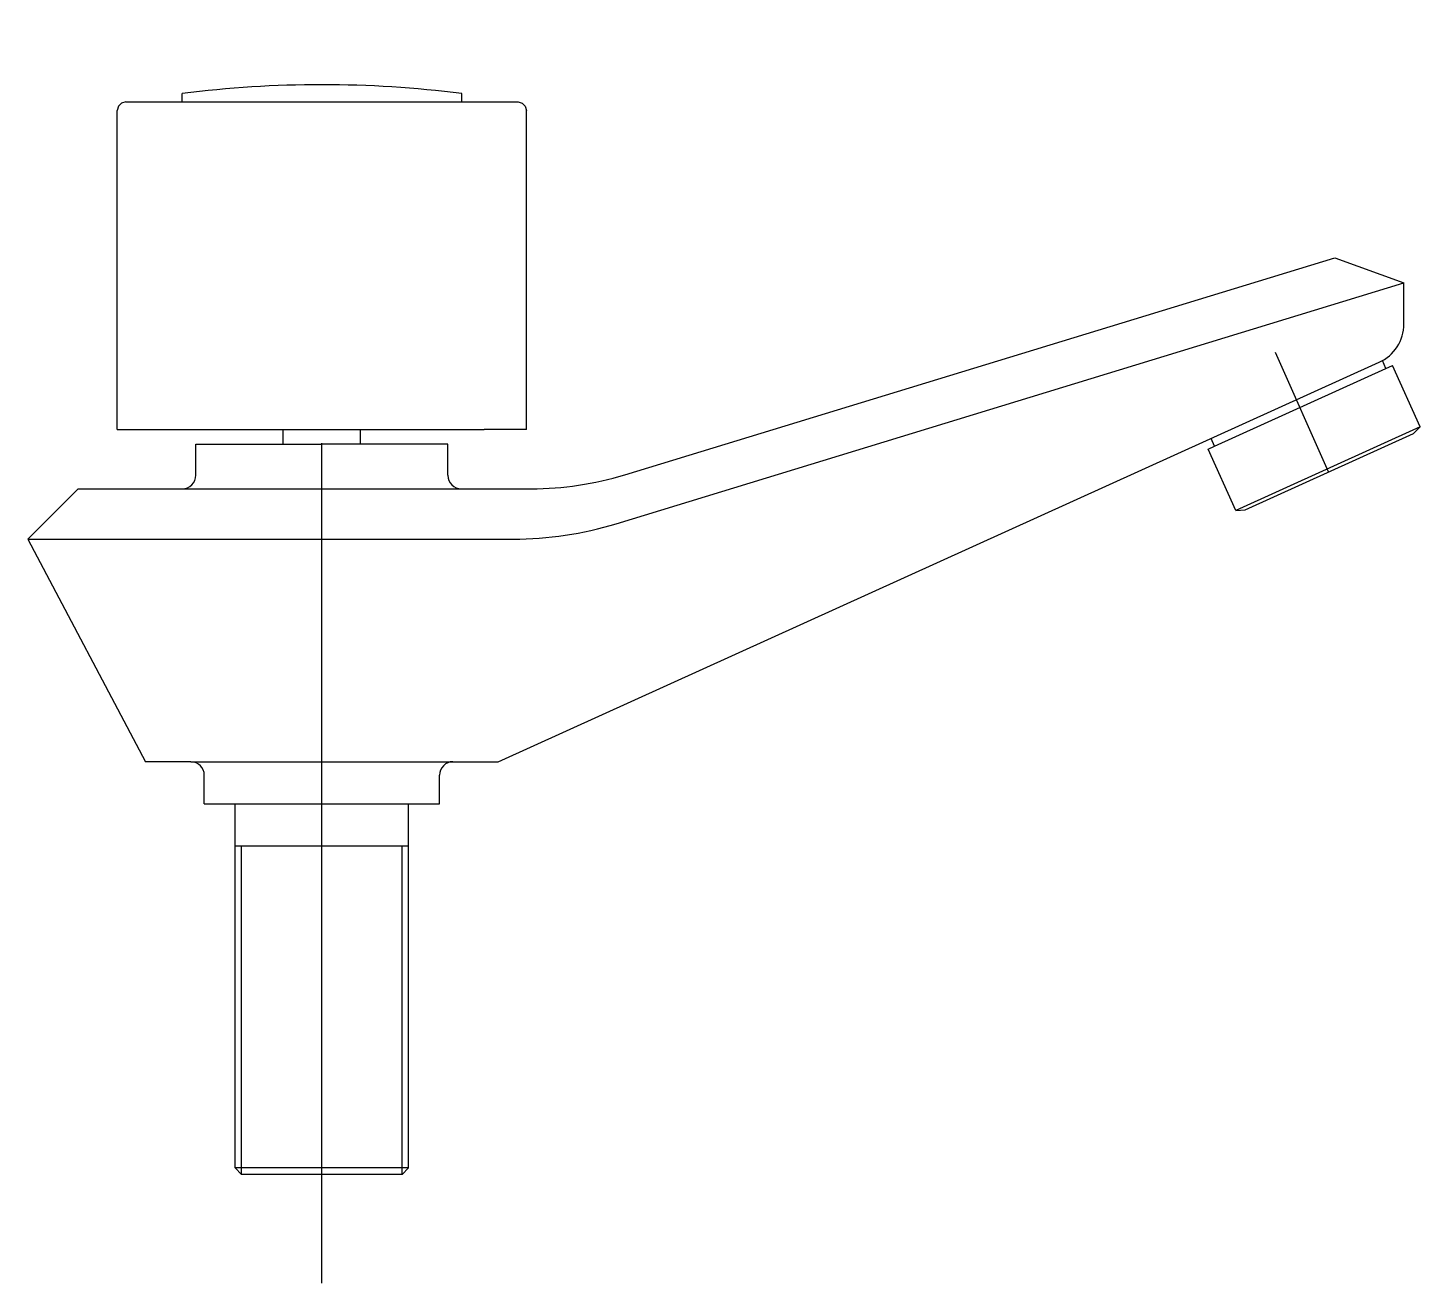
# Model space of a CAD drawing. Extents: x 81.072 to 81.237, y -0.017 to 0.132.
import ezdxf

# ---------------------------------------------------------------- set-up
doc = ezdxf.new("R2010")
doc.units = 0
doc.header["$LTSCALE"] = 0.2
doc.header["$MEASUREMENT"] = 0
doc.linetypes.add('AXES', pattern=[0.5400000065565109, 0.300000011920929, -0.07999999821186066, 0.07999999821186066, -0.07999999821186066])
doc.linetypes.add('CONTINU', pattern=[0])
doc.layers.get('0').update_dxf_attribs({"linetype": 'CONTINUOUS'})
doc.layers.add('DECA_EIXOS', color=5, linetype='AXES')

msp = doc.modelspace()

# ---------------------------------------------------------------- linework, layer by layer
at = {"linetype": 'CONTINU'}
for p, q in [((81.1215462166989, 0.07903302861765521), (81.12154617089473, 0.08273309058653631)), ((81.07754621630781, 0.07743304079564685), (81.12314844234086, 0.07743304842504276)), ((81.12314621706524, 0.07743304842453308), (81.13147613676408, 0.07743305033239174)), ((81.0715462075885, 0.07143303970573485), (81.08554620250223, 0.04493304347502725)), ((81.09094621263843, 0.04493303739535238), (81.10654620702198, 0.04493304347502725)), ((81.09254621140319, 0.03993304256676725), (81.0925462129529, 0.04333303666607728))]:
    msp.add_line(p, q, dxfattribs=at)
at = {"linetype": 'CONTINUOUS'}
msp.add_line((81.09094621475428, 0.04493303739535001), (81.08554620250223, 0.04493304347502725), dxfattribs=at)
at = {"linetype": 'CONTINU'}
for points in [[(81.10654617821909, 0.1255331262085364, 0.03150910146710611), (81.08989600925929, 0.1244828333521904)], [(81.12319628342159, 0.1244828292998514, 0.03150898335162276), (81.10654617821909, 0.1255331262085364)], [(81.23238495659153, 0.09248977117812379, 0.2960840113359371), (81.23534627854184, 0.0970583611449998)], [(81.08994621245678, 0.07743303829225132, 0.4147317756496193), (81.09154621122154, 0.07903586990770363)], [(81.13147613676408, 0.07743305033239174, 0.07431246853431246), (81.1425862103337, 0.07909345363402229)], [(81.12930850140633, 0.07143304542778178, 0.07431256895436253), (81.14158807356446, 0.07326823309637195)], [(81.12214620762482, 0.04493304597842279, 0.414443297461575), (81.12054620780243, 0.04333179078231408)]]:
    msp.add_lwpolyline(points, format="xyb", dxfattribs=at)
for points in [[(81.08989618650774, 0.1234828443114411), (81.08989600925929, 0.1244828333521904)], [(81.12319619560851, 0.1234828443114411), (81.12319628342159, 0.1244828292998514)], [(81.08319604338392, 0.1234828443114411), (81.08269132832642, 0.1233463162715038), (81.0823325712422, 0.1229875591872919), (81.08219604320227, 0.1224828441297891)], [(81.08319604338392, 0.1234828443114411), (81.10654617961404, 0.1234828443114411)], [(81.10654617961404, 0.1234828443114411), (81.12989632347356, 0.1234828443114411)], [(81.12989632347357, 0.1234828443114411), (81.13040104616047, 0.1233463162715038), (81.13075979561528, 0.1229875591872919), (81.13089632556257, 0.1224828441297891)], [(81.08219603557286, 0.08448283913436205), (81.08219604320226, 0.1224828441297891)], [(81.13089633319196, 0.08448283913436205), (81.13089632556256, 0.1224828441297891)], [(81.1425862103337, 0.07909345363402229), (81.22710383014517, 0.1049329675897687)], [(81.22710383014517, 0.1049329675897687), (81.23534627854184, 0.1019329823036045)], [(81.14158807356446, 0.07326823309637195), (81.23534627854184, 0.1019329823036045)], [(81.23534627854184, 0.0970583611449998), (81.23534627854184, 0.1019329823036045)], [(81.12754620250222, 0.04493304347502725), (81.23238495659153, 0.09248977117812379)], [(81.21279393679868, 0.08249572672811109), (81.23319498725749, 0.09174546900893091)], [(81.23319498725749, 0.0917454690089309), (81.23277020436929, 0.09268210504618088)], [(81.23319498725749, 0.09174546900893091), (81.23396915732, 0.09209642122111958)], [(81.23727137349603, 0.0848130641851928), (81.23396915732, 0.09209642122111958)], [(81.23727137349603, 0.0848130641851928), (81.21532213550012, 0.07486135644482832)], [(81.23648145636035, 0.08401243537764763), (81.23727137349603, 0.0848130641851928)], [(81.08219603557286, 0.08448283913436205), (81.10654619288864, 0.08448283913436205)], [(81.1019462070072, 0.08273304847225729), (81.1019462070072, 0.08448283913436207)], [(81.10654619288864, 0.08448283913436205), (81.12584601451027, 0.08448283913436205)], [(81.11114617510906, 0.0827330601706339), (81.11114617510906, 0.08448283913436207)], [(81.13089633319196, 0.08448283913436205), (81.12584601451027, 0.08448283913436205)], [(81.21279393679868, 0.08249572672811109), (81.2123775548871, 0.083414058041168)], [(81.2164448316269, 0.07492789622131969), (81.23648145636035, 0.08401243537764763)], [(81.09154621122154, 0.07903586990770363), (81.09154621122154, 0.08273305243955674)], [(81.09154621122154, 0.08273305243955674), (81.10654619351394, 0.08273304671749467)], [(81.12154617089473, 0.08273309058653631), (81.10654619351394, 0.08273304671749467)], [(81.2120197209598, 0.08214464100149388), (81.21279393679868, 0.08249572672811109)], [(81.21532213550012, 0.07486135644482832), (81.2120197209598, 0.08214464100149388)], [(81.0715462075885, 0.07143303970573485), (81.07754621630781, 0.07743304079564685)], [(81.21532213550012, 0.07486135644482832), (81.2164448316269, 0.07492789622131969)], [(81.0715462075885, 0.07143303970573485), (81.12483461601113, 0.07143304733513074)], [(81.12483461601113, 0.07143304733513074), (81.12930850140633, 0.07143304542778178)], [(81.10654620702198, 0.04493304347502725), (81.12754620250222, 0.04493304347502725)], [(81.12054621648944, 0.03993304256676725), (81.12054620780243, 0.04333179078231408)], [(81.09254621140319, 0.03993304256676725), (81.10654620880877, 0.03993304256676725)], [(81.09622120749313, -0.003416970457689183), (81.09622121512253, 0.03993304256676725)], [(81.10654620880877, 0.03993304256676725), (81.12054621648944, 0.03993304256676725)], [(81.11687121277012, -0.003416962828293266), (81.11687120514073, 0.03993304256676725)], [(81.09622121424255, 0.03493304261218174), (81.10654621059554, 0.03493304261218174)], [(81.09699622441858, -0.004191987383140501), (81.09699620915978, 0.03493304261218174)], [(81.10654621059554, 0.03493304261218174), (81.1168712060207, 0.03493304261218174)], [(81.11609622636225, -0.004191949236160915), (81.11609621110345, 0.03493304261218174)], [(81.11687121277012, -0.003416962828293266), (81.09622120749313, -0.003416970457689183)], [(81.09622120749313, -0.003416970457689183), (81.09699622441858, -0.004191987383140501)], [(81.11609622636225, -0.004191949236160915), (81.09699622441858, -0.004191987383140501)], [(81.11687121277012, -0.003416962828293266), (81.11609622636225, -0.004191949236160915)]]:
    msp.add_lwpolyline(points, dxfattribs=at)
msp.add_arc((81.12314621669879, 0.07903304842453304), 0.0016, 180.0007092815657, 270.0000131228455, dxfattribs=at)
at = {"linetype": 'CONTINUOUS'}
msp.add_arc((81.0909462129529, 0.04333303739535103), 0.0016, 359.9999738848077, 89.99993549276725, dxfattribs=at)
at = {"layer": 'DECA_EIXOS'}
for points in [[(81.10654622920511, -0.01714273817927337), (81.10654617579934, 0.1323043791170152)], [(81.22637389697181, 0.07942970149598688), (81.22004741712018, 0.09363917662831724)]]:
    msp.add_lwpolyline(points, dxfattribs=at)

doc.saveas('drawing.dxf')
